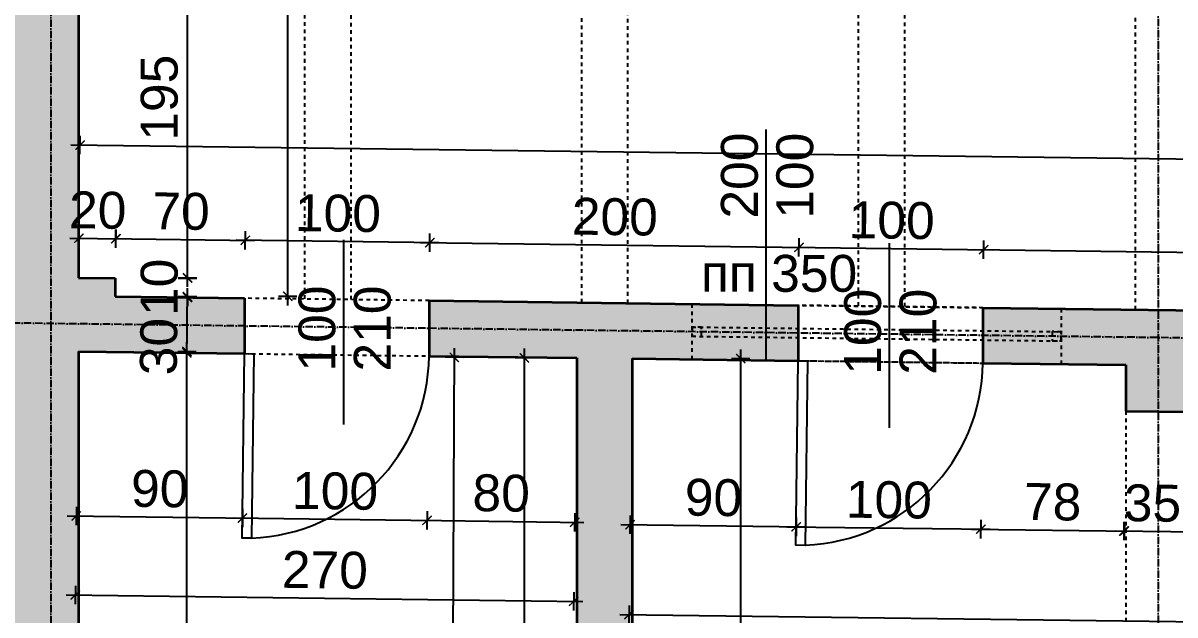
# Model space of a CAD drawing. Header units: inches. Extents: x -72385 to 39588, y -6525 to 66685.
# Drawn here: x -47170 to -46546, y 1686 to 2007 of the extents above; entities that cross this region are included whole.
import ezdxf

# ---------------------------------------------------------------- set-up
doc = ezdxf.new("R2010")
doc.units = ezdxf.units.IN
doc.header["$MEASUREMENT"] = 0
doc.linetypes.add('DashDot', pattern=[0.6, 0.4, -0.1, 0, -0.1])
doc.linetypes.add('Hidden', pattern=[0.4, 0.2, -0.2])
for name, color, linetype, lineweight in [('Врати', 251, 'Continuous', 25), ('Надписи врати', 252, 'Continuous', 25), ('Надписи коти вътрешни', 252, 'Continuous', 25), ('Надписи прозорци', 252, 'Continuous', 25), ('Оси', 252, 'DashDot', 25), ('Пунктир', 253, 'Hidden', 25), ('Разрезни линии', 7, 'Continuous', 35), ('Щрих стени', 254, 'Continuous', 25)]:
    doc.layers.add(name, color=color, linetype=linetype, lineweight=lineweight)
doc.styles.add('Arial Regular', font='arial.ttf')
doc.styles.get("Standard").update_dxf_attribs({"font": 'arial.ttf'})
doc.dimstyles.new('Annotative', dxfattribs={"dimscale": 0, "dimtxt": 20, "dimasz": 5, "dimexe": 5, "dimexo": 5, "dimgap": 5, "dimtad": 1, "dimdec": 0, "dimzin": 0, "dimdsep": 46, "dimtxsty": 'Standard', "dimblk": 'ARCHTICK', "dimcen": 5, "dimdle": 5, "dimadec": 0, "dimazin": 0, "dimtfac": 1, "dimtdec": 0, "dimtofl": 0, "dimtmove": 0, "dimatfit": 3, "dimldrblk": 'ARCHTICK', "dimfxl": 5, "dimfxlon": 1, "dimtolj": 1, "dimtzin": 0, "dimarcsym": 1})

# ---------------------------------------------------------------- blocks, each defined once
blk = doc.blocks.new('_ArchTick')
at = {"color": 0, "linetype": 'ByBlock', "const_width": 0.15}
blk.add_lwpolyline([(-0.5, -0.5), (0.5, 0.5)], dxfattribs=at)
blk = doc.blocks.new('*D1805')
at = {"layer": 'Defpoints', "color": 0, "ltscale": 50, "transparency": 16777216}
for p in [(-47139.84, 1828.98), (-47049.84, 1827.83), (-47050.97, 1738.78)]:
    blk.add_point(p, dxfattribs=at)
at = {"layer": 'Надписи коти вътрешни', "color": 0, "lineweight": -2, "ltscale": 50, "transparency": 16777216}
for p, q in [((-47140.91, 1744.92), (-47141.03, 1734.92)), ((-47050.91, 1743.77), (-47051.03, 1733.78)), ((-47145.97, 1739.98), (-47045.97, 1738.71))]:
    blk.add_line(p, q, dxfattribs=at)
at = {"layer": 'Надписи коти вътрешни', "color": 0, "lineweight": -2, "ltscale": 50, "transparency": 16777216, "xscale": 5, "yscale": 5, "zscale": 5}
for p, rotation in [((-47140.97, 1739.92), 179.2706286525485), ((-47050.97, 1738.78), 359.2706286525485)]:
    blk.add_blockref('_ArchTick', p, dxfattribs=dict(at, rotation=rotation))
at = {"layer": 'Надписи коти вътрешни', "color": 0, "ltscale": 50, "transparency": 16777216, "insert": (-47095.78, 1754.56), "char_height": 20, "attachment_point": 5, "rotation": 359.27063}
blk.add_mtext('\\A1;90', dxfattribs=at)
blk = doc.blocks.new('*D1806')
at = {"layer": 'Defpoints', "color": 0, "ltscale": 50, "transparency": 16777216}
for p in [(-47049.84, 1827.83), (-46949.84, 1826.56), (-46950.97, 1737.5)]:
    blk.add_point(p, dxfattribs=at)
at = {"layer": 'Надписи коти вътрешни', "color": 0, "lineweight": -2, "ltscale": 50, "transparency": 16777216}
for p, q in [((-47050.91, 1743.77), (-47051.03, 1733.78)), ((-46950.91, 1742.5), (-46951.03, 1732.5)), ((-47055.97, 1738.84), (-46945.97, 1737.44))]:
    blk.add_line(p, q, dxfattribs=at)
at = {"layer": 'Надписи коти вътрешни', "color": 0, "lineweight": -2, "ltscale": 50, "transparency": 16777216, "xscale": 5, "yscale": 5, "zscale": 5}
for p, rotation in [((-47050.97, 1738.78), 179.2706286525442), ((-46950.97, 1737.5), 359.2706286525442)]:
    blk.add_blockref('_ArchTick', p, dxfattribs=dict(at, rotation=rotation))
at = {"layer": 'Надписи коти вътрешни', "color": 0, "ltscale": 50, "transparency": 16777216, "insert": (-47000.78, 1753.35), "char_height": 20, "attachment_point": 5, "rotation": 359.27063}
blk.add_mtext('\\A1;100', dxfattribs=at)
blk = doc.blocks.new('*D1807')
at = {"layer": 'Defpoints', "color": 0, "ltscale": 50, "transparency": 16777216}
for p in [(-46949.85, 1826.56), (-46869.84, 1825.54), (-46870.97, 1736.48)]:
    blk.add_point(p, dxfattribs=at)
at = {"layer": 'Надписи коти вътрешни', "color": 0, "lineweight": -2, "ltscale": 50, "transparency": 16777216}
for p, q in [((-46950.92, 1742.5), (-46951.04, 1732.5)), ((-46870.91, 1741.48), (-46871.03, 1731.48)), ((-46955.98, 1737.57), (-46865.97, 1736.42))]:
    blk.add_line(p, q, dxfattribs=at)
at = {"layer": 'Надписи коти вътрешни', "color": 0, "lineweight": -2, "ltscale": 50, "transparency": 16777216, "xscale": 5, "yscale": 5, "zscale": 5}
for p, rotation in [((-46950.98, 1737.5), 179.2706286523662), ((-46870.97, 1736.48), 359.2706286523662)]:
    blk.add_blockref('_ArchTick', p, dxfattribs=dict(at, rotation=rotation))
at = {"layer": 'Надписи коти вътрешни', "color": 0, "ltscale": 50, "transparency": 16777216, "insert": (-46910.78, 1752.2), "char_height": 20, "attachment_point": 5, "rotation": 359.27063}
blk.add_mtext('\\A1;80', dxfattribs=at)
blk = doc.blocks.new('*D1808')
at = {"layer": 'Defpoints', "color": 0, "ltscale": 50, "transparency": 16777216}
for p in [(-47139.84, 1828.98), (-46869.84, 1825.54), (-46871.52, 1693.63)]:
    blk.add_point(p, dxfattribs=at)
at = {"layer": 'Надписи коти вътрешни', "color": 0, "lineweight": -2, "ltscale": 50, "transparency": 16777216}
for p, q in [((-47141.45, 1702.07), (-47141.58, 1692.07)), ((-46871.45, 1698.63), (-46871.58, 1688.63)), ((-47146.52, 1697.13), (-46866.52, 1693.57))]:
    blk.add_line(p, q, dxfattribs=at)
at = {"layer": 'Надписи коти вътрешни', "color": 0, "lineweight": -2, "ltscale": 50, "transparency": 16777216, "xscale": 5, "yscale": 5, "zscale": 5}
for p, rotation in [((-47141.52, 1697.07), 179.270628652547), ((-46871.52, 1693.63), 359.270628652547)]:
    blk.add_blockref('_ArchTick', p, dxfattribs=dict(at, rotation=rotation))
at = {"layer": 'Надписи коти вътрешни', "color": 0, "ltscale": 50, "transparency": 16777216, "insert": (-47006.32, 1710.56), "char_height": 20, "attachment_point": 5, "rotation": 359.27063}
blk.add_mtext('\\A1;270', dxfattribs=at)
blk = doc.blocks.new('*D1771')
at = {"layer": 'Defpoints', "color": 0, "ltscale": 50, "transparency": 16777216}
for p in [(-46839.84, 1825.16), (-46749.84, 1824.01), (-46750.98, 1734)]:
    blk.add_point(p, dxfattribs=at)
at = {"layer": 'Надписи коти вътрешни', "color": 0, "lineweight": -2, "ltscale": 50, "transparency": 16777216}
for p, q in [((-46845.98, 1735.21), (-46745.98, 1733.93)), ((-46840.92, 1740.14), (-46841.05, 1730.14)), ((-46750.92, 1739), (-46751.05, 1729))]:
    blk.add_line(p, q, dxfattribs=at)
at = {"layer": 'Надписи коти вътрешни', "color": 0, "lineweight": -2, "ltscale": 50, "transparency": 16777216, "xscale": 5, "yscale": 5, "zscale": 5}
for p, rotation in [((-46840.98, 1735.14), 179.2706286525463), ((-46750.98, 1734), 359.2706286525462)]:
    blk.add_blockref('_ArchTick', p, dxfattribs=dict(at, rotation=rotation))
at = {"layer": 'Надписи коти вътрешни', "color": 0, "ltscale": 50, "transparency": 16777216, "insert": (-46795.79, 1749.78), "char_height": 20, "attachment_point": 5, "rotation": 359.27063}
blk.add_mtext('\\A1;90', dxfattribs=at)
blk = doc.blocks.new('*D1772')
at = {"layer": 'Defpoints', "color": 0, "ltscale": 50, "transparency": 16777216}
for p in [(-46749.84, 1824.01), (-46649.84, 1822.74), (-46650.98, 1732.72)]:
    blk.add_point(p, dxfattribs=at)
at = {"layer": 'Надписи коти вътрешни', "color": 0, "lineweight": -2, "ltscale": 50, "transparency": 16777216}
for p, q in [((-46750.92, 1739), (-46751.05, 1729)), ((-46650.92, 1737.72), (-46651.05, 1727.72)), ((-46755.98, 1734.06), (-46645.98, 1732.66))]:
    blk.add_line(p, q, dxfattribs=at)
at = {"layer": 'Надписи коти вътрешни', "color": 0, "lineweight": -2, "ltscale": 50, "transparency": 16777216, "xscale": 5, "yscale": 5, "zscale": 5}
for p, rotation in [((-46750.98, 1734), 179.2706286525504), ((-46650.98, 1732.72), 359.2706286525504)]:
    blk.add_blockref('_ArchTick', p, dxfattribs=dict(at, rotation=rotation))
at = {"layer": 'Надписи коти вътрешни', "color": 0, "ltscale": 50, "transparency": 16777216, "insert": (-46700.79, 1748.57), "char_height": 20, "attachment_point": 5, "rotation": 359.27063}
blk.add_mtext('\\A1;100', dxfattribs=at)
blk = doc.blocks.new('*D1773')
at = {"layer": 'Defpoints', "color": 0, "ltscale": 50, "transparency": 16777216}
for p in [(-46649.84, 1822.74), (-46572.34, 1821.75), (-46573.48, 1731.74)]:
    blk.add_point(p, dxfattribs=at)
at = {"layer": 'Надписи коти вътрешни', "color": 0, "lineweight": -2, "ltscale": 50, "transparency": 16777216}
for p, q in [((-46650.92, 1737.72), (-46651.05, 1727.72)), ((-46573.42, 1736.74), (-46573.55, 1726.74)), ((-46655.98, 1732.79), (-46568.48, 1731.67))]:
    blk.add_line(p, q, dxfattribs=at)
at = {"layer": 'Надписи коти вътрешни', "color": 0, "lineweight": -2, "ltscale": 50, "transparency": 16777216, "xscale": 5, "yscale": 5, "zscale": 5}
for p, rotation in [((-46650.98, 1732.72), 179.2706286525475), ((-46573.48, 1731.74), 359.2706286525476)]:
    blk.add_blockref('_ArchTick', p, dxfattribs=dict(at, rotation=rotation))
at = {"layer": 'Надписи коти вътрешни', "color": 0, "ltscale": 50, "transparency": 16777216, "insert": (-46612.04, 1747.44), "char_height": 20, "attachment_point": 5, "rotation": 359.27063}
blk.add_mtext('\\A1;78', dxfattribs=at)
blk = doc.blocks.new('*D1774')
at = {"layer": 'Defpoints', "color": 0, "ltscale": 50, "transparency": 16777216}
for p in [(-46572.34, 1796.75), (-46537.27, 1796.3), (-46538.1, 1731.29)]:
    blk.add_point(p, dxfattribs=at)
at = {"layer": 'Надписи коти вътрешни', "color": 0, "lineweight": -2, "ltscale": 50, "transparency": 16777216}
for p, q in [((-46573.1, 1736.73), (-46573.23, 1726.73)), ((-46538.04, 1736.29), (-46538.17, 1726.29)), ((-46578.16, 1731.8), (-46533.1, 1731.22))]:
    blk.add_line(p, q, dxfattribs=at)
at = {"layer": 'Надписи коти вътрешни', "color": 0, "lineweight": -2, "ltscale": 50, "transparency": 16777216, "xscale": 5, "yscale": 5, "zscale": 5}
for p, rotation in [((-46573.17, 1731.73), 179.2706286525469), ((-46538.1, 1731.29), 359.2706286525469)]:
    blk.add_blockref('_ArchTick', p, dxfattribs=dict(at, rotation=rotation))
at = {"layer": 'Надписи коти вътрешни', "color": 0, "ltscale": 50, "transparency": 16777216, "insert": (-46557.94, 1746.76), "char_height": 20, "attachment_point": 5, "rotation": 359.27063}
blk.add_mtext('\\A1;35', dxfattribs=at)
blk = doc.blocks.new('*D8281')
at = {"layer": 'Defpoints', "color": 0, "ltscale": 50, "transparency": 16777216}
for p in [(-46839.84, 1825.16), (-45669.84, 1810.26), (-45671.6, 1671.52)]:
    blk.add_point(p, dxfattribs=at)
at = {"layer": 'Надписи коти вътрешни', "color": 0, "lineweight": -2, "ltscale": 50, "transparency": 16777216}
for p, q in [((-46841.54, 1691.42), (-46841.67, 1681.42)), ((-46846.6, 1686.48), (-45666.6, 1671.46)), ((-45671.54, 1676.52), (-45671.67, 1666.52))]:
    blk.add_line(p, q, dxfattribs=at)
at = {"layer": 'Надписи коти вътрешни', "color": 0, "lineweight": -2, "ltscale": 50, "transparency": 16777216, "xscale": 5, "yscale": 5, "zscale": 5}
for p, rotation in [((-46841.6, 1686.42), 179.2706286525473), ((-45671.6, 1671.52), 359.2706286525473)]:
    blk.add_blockref('_ArchTick', p, dxfattribs=dict(at, rotation=rotation))
at = {"layer": 'Надписи коти вътрешни', "color": 0, "ltscale": 50, "transparency": 16777216, "insert": (-46316.67, 1694.95), "char_height": 20, "attachment_point": 5, "rotation": 359.27063}
blk.add_mtext('\\A1;1170', dxfattribs=at)
blk = doc.blocks.new('*D1778')
at = {"layer": 'Defpoints', "color": 0, "ltscale": 50, "transparency": 16777216}
for p in [(-47139.84, 1828.98), (-47081.02, 1828.98), (-47140.16, 1271.44)]:
    blk.add_point(p, dxfattribs=at)
at = {"layer": 'Надписи коти вътрешни', "color": 0, "lineweight": -2, "ltscale": 50, "transparency": 16777216}
for p, q in [((-47086.02, 1828.98), (-47076.02, 1828.98)), ((-47081.02, 1266.44), (-47081.02, 1833.98)), ((-47086.02, 1271.44), (-47076.02, 1271.44))]:
    blk.add_line(p, q, dxfattribs=at)
at = {"layer": 'Надписи коти вътрешни', "color": 0, "lineweight": -2, "ltscale": 50, "transparency": 16777216, "xscale": 5, "yscale": 5, "zscale": 5}
for p, rotation in [((-47081.02, 1828.98), 90), ((-47081.02, 1271.44), 270)]:
    blk.add_blockref('_ArchTick', p, dxfattribs=dict(at, rotation=rotation))
at = {"layer": 'Надписи коти вътрешни', "color": 0, "ltscale": 50, "transparency": 16777216, "insert": (-47096.24, 1550.21), "char_height": 20, "attachment_point": 5, "rotation": 90}
blk.add_mtext('\\A1;558', dxfattribs=at)
blk = doc.blocks.new('*D1779')
at = {"layer": 'Defpoints', "color": 0, "ltscale": 50, "transparency": 16777216}
for p in [(-46898.16, 1825.54), (-46869.84, 1825.54), (-46869.84, 1257.99)]:
    blk.add_point(p, dxfattribs=at)
at = {"layer": 'Надписи коти вътрешни', "color": 0, "lineweight": -2, "ltscale": 50, "transparency": 16777216}
for p, q in [((-46898.16, 1252.99), (-46898.16, 1830.54)), ((-46893.16, 1825.54), (-46903.16, 1825.54)), ((-46893.16, 1257.99), (-46903.16, 1257.99))]:
    blk.add_line(p, q, dxfattribs=at)
at = {"layer": 'Надписи коти вътрешни', "color": 0, "lineweight": -2, "ltscale": 50, "transparency": 16777216, "xscale": 5, "yscale": 5, "zscale": 5}
for p, rotation in [((-46898.16, 1825.54), 90), ((-46898.16, 1257.99), 270)]:
    blk.add_blockref('_ArchTick', p, dxfattribs=dict(at, rotation=rotation))
at = {"layer": 'Надписи коти вътрешни', "color": 0, "ltscale": 50, "transparency": 16777216, "insert": (-46913.37, 1541.77), "char_height": 20, "attachment_point": 5, "rotation": 90}
blk.add_mtext('\\A1;568', dxfattribs=at)
blk = doc.blocks.new('*D1780')
at = {"layer": 'Defpoints', "color": 0, "ltscale": 50, "transparency": 16777216}
for p in [(-46936.2, 1825.83), (-46869.84, 1825.54), (-46872.34, 1258.03)]:
    blk.add_point(p, dxfattribs=at)
at = {"layer": 'Надписи коти вътрешни', "color": 0, "lineweight": -2, "ltscale": 50, "transparency": 16777216}
for p, q in [((-46938.72, 1253.32), (-46936.17, 1830.83)), ((-46931.2, 1825.81), (-46941.2, 1825.85)), ((-46933.7, 1258.3), (-46943.7, 1258.34))]:
    blk.add_line(p, q, dxfattribs=at)
at = {"layer": 'Надписи коти вътрешни', "color": 0, "lineweight": -2, "ltscale": 50, "transparency": 16777216, "xscale": 5, "yscale": 5, "zscale": 5}
for p, rotation in [((-46936.2, 1825.83), 89.74760361467345), ((-46938.7, 1258.32), 269.7476036146735)]:
    blk.add_blockref('_ArchTick', p, dxfattribs=dict(at, rotation=rotation))
at = {"layer": 'Надписи коти вътрешни', "color": 0, "ltscale": 50, "transparency": 16777216, "insert": (-46952.66, 1542.14), "char_height": 20, "attachment_point": 5, "rotation": 89.7476}
blk.add_mtext('\\A1;568', dxfattribs=at)
blk = doc.blocks.new('*D1781')
at = {"layer": 'Defpoints', "color": 0, "ltscale": 50, "transparency": 16777216}
for p in [(-46839.84, 1825.16), (-46781.02, 1825.16), (-46840.28, 1257.62)]:
    blk.add_point(p, dxfattribs=at)
at = {"layer": 'Надписи коти вътрешни', "color": 0, "lineweight": -2, "ltscale": 50, "transparency": 16777216}
for p, q in [((-46781.02, 1252.62), (-46781.02, 1830.16)), ((-46786.02, 1825.16), (-46776.02, 1825.16)), ((-46786.02, 1257.62), (-46776.02, 1257.62))]:
    blk.add_line(p, q, dxfattribs=at)
at = {"layer": 'Надписи коти вътрешни', "color": 0, "lineweight": -2, "ltscale": 50, "transparency": 16777216, "xscale": 5, "yscale": 5, "zscale": 5}
for p, rotation in [((-46781.02, 1825.16), 90), ((-46781.02, 1257.62), 270)]:
    blk.add_blockref('_ArchTick', p, dxfattribs=dict(at, rotation=rotation))
at = {"layer": 'Надписи коти вътрешни', "color": 0, "ltscale": 50, "transparency": 16777216, "insert": (-46796.24, 1541.39), "char_height": 20, "attachment_point": 5, "rotation": 90}
blk.add_mtext('\\A1;568', dxfattribs=at)
blk = doc.blocks.new('*D8030')
at = {"layer": 'Defpoints', "color": 0, "ltscale": 50, "transparency": 16777216}
for p in [(-47139.84, 2064), (-47080.71, 2064), (-47139.84, 1868.98)]:
    blk.add_point(p, dxfattribs=at)
at = {"layer": 'Надписи коти вътрешни', "color": 0, "lineweight": -2, "ltscale": 50, "transparency": 16777216}
for p, q in [((-47080.71, 1863.98), (-47080.71, 2069)), ((-47085.71, 2064), (-47075.71, 2064)), ((-47085.71, 1868.98), (-47075.71, 1868.98))]:
    blk.add_line(p, q, dxfattribs=at)
at = {"layer": 'Надписи коти вътрешни', "color": 0, "lineweight": -2, "ltscale": 50, "transparency": 16777216, "xscale": 5, "yscale": 5, "zscale": 5}
for p, rotation in [((-47080.71, 2064), 90), ((-47080.71, 1868.98), 270)]:
    blk.add_blockref('_ArchTick', p, dxfattribs=dict(at, rotation=rotation))
at = {"layer": 'Надписи коти вътрешни', "color": 0, "ltscale": 50, "transparency": 16777216, "insert": (-47095.93, 1966.49), "char_height": 20, "attachment_point": 5, "rotation": 90}
blk.add_mtext('\\A1;195', dxfattribs=at)
blk = doc.blocks.new('*D8029')
at = {"layer": 'Defpoints', "color": 0, "ltscale": 50, "transparency": 16777216}
for p in [(-47119.84, 1868.73), (-47119.96, 1858.73), (-47080.71, 1858.73)]:
    blk.add_point(p, dxfattribs=at)
at = {"layer": 'Надписи коти вътрешни', "color": 0, "lineweight": -2, "ltscale": 50, "transparency": 16777216}
for p, q in [((-47080.71, 1868.73), (-47080.71, 1873.73)), ((-47085.71, 1868.73), (-47075.71, 1868.73)), ((-47085.71, 1858.73), (-47075.71, 1858.73)), ((-47080.71, 1858.73), (-47080.71, 1853.73))]:
    blk.add_line(p, q, dxfattribs=at)
at = {"layer": 'Надписи коти вътрешни', "color": 0, "lineweight": -2, "ltscale": 50, "transparency": 16777216, "xscale": 5, "yscale": 5, "zscale": 5}
for p, rotation in [((-47080.71, 1868.73), 270), ((-47080.71, 1858.73), 90)]:
    blk.add_blockref('_ArchTick', p, dxfattribs=dict(at, rotation=rotation))
at = {"layer": 'Надписи коти вътрешни', "color": 0, "ltscale": 50, "transparency": 16777216, "insert": (-47095.93, 1863.73), "char_height": 20, "attachment_point": 5, "rotation": 90}
blk.add_mtext('\\A1;10', dxfattribs=at)
blk = doc.blocks.new('*D1864')
at = {"layer": 'Defpoints', "color": 0, "ltscale": 50, "transparency": 16777216}
for p in [(-47049.44, 1889.24), (-47119.84, 1858.72), (-47049.84, 1857.83)]:
    blk.add_point(p, dxfattribs=at)
at = {"layer": 'Надписи коти вътрешни', "color": 0, "lineweight": -2, "ltscale": 50, "transparency": 16777216}
for p, q in [((-47119.5, 1885.13), (-47119.37, 1895.13)), ((-47049.5, 1884.24), (-47049.37, 1894.24)), ((-47124.44, 1890.2), (-47044.44, 1889.18))]:
    blk.add_line(p, q, dxfattribs=at)
at = {"layer": 'Надписи коти вътрешни', "color": 0, "lineweight": -2, "ltscale": 50, "transparency": 16777216, "xscale": 5, "yscale": 5, "zscale": 5}
for p, rotation in [((-47119.44, 1890.13), 179.2706286525523), ((-47049.44, 1889.24), 359.2706286525522)]:
    blk.add_blockref('_ArchTick', p, dxfattribs=dict(at, rotation=rotation))
at = {"layer": 'Надписи коти вътрешни', "color": 0, "ltscale": 50, "transparency": 16777216, "insert": (-47084.24, 1904.9), "char_height": 20, "attachment_point": 5, "rotation": 359.27063}
blk.add_mtext('\\A1;70', dxfattribs=at)
blk = doc.blocks.new('*D1865')
at = {"layer": 'Defpoints', "color": 0, "ltscale": 50, "transparency": 16777216}
for p in [(-47119.56, 1890.14), (-47139.84, 1868.98), (-47119.84, 1868.73)]:
    blk.add_point(p, dxfattribs=at)
at = {"layer": 'Надписи коти вътрешни', "color": 0, "lineweight": -2, "ltscale": 50, "transparency": 16777216}
for p, q in [((-47139.63, 1885.39), (-47139.5, 1895.39)), ((-47119.63, 1885.14), (-47119.5, 1895.13)), ((-47144.56, 1890.45), (-47114.57, 1890.07))]:
    blk.add_line(p, q, dxfattribs=at)
at = {"layer": 'Надписи коти вътрешни', "color": 0, "lineweight": -2, "ltscale": 50, "transparency": 16777216, "xscale": 5, "yscale": 5, "zscale": 5}
for p, rotation in [((-47139.56, 1890.39), 179.2706286525564), ((-47119.56, 1890.14), 359.2706286525564)]:
    blk.add_blockref('_ArchTick', p, dxfattribs=dict(at, rotation=rotation))
at = {"layer": 'Надписи коти вътрешни', "color": 0, "ltscale": 50, "transparency": 16777216, "insert": (-47129.37, 1905.47), "char_height": 20, "attachment_point": 5, "rotation": 359.27063}
blk.add_mtext('\\A1;20', dxfattribs=at)
blk = doc.blocks.new('*D1866')
at = {"layer": 'Defpoints', "color": 0, "ltscale": 50, "transparency": 16777216}
for p in [(-47049.44, 1889.24), (-47049.84, 1857.83), (-46949.84, 1856.56)]:
    blk.add_point(p, dxfattribs=at)
at = {"layer": 'Надписи коти вътрешни', "color": 0, "lineweight": -2, "ltscale": 50, "transparency": 16777216}
for p, q in [((-47049.5, 1884.24), (-47049.37, 1894.24)), ((-46949.5, 1882.97), (-46949.37, 1892.97)), ((-46944.44, 1887.91), (-47054.44, 1889.31))]:
    blk.add_line(p, q, dxfattribs=at)
at = {"layer": 'Надписи коти вътрешни', "color": 0, "lineweight": -2, "ltscale": 50, "transparency": 16777216, "xscale": 5, "yscale": 5, "zscale": 5}
for p, rotation in [((-47049.44, 1889.24), 179.2706286525463), ((-46949.44, 1887.97), 359.2706286525462)]:
    blk.add_blockref('_ArchTick', p, dxfattribs=dict(at, rotation=rotation))
at = {"layer": 'Надписи коти вътрешни', "color": 0, "ltscale": 50, "transparency": 16777216, "insert": (-46999.24, 1903.82), "char_height": 20, "attachment_point": 5, "rotation": 359.27063}
blk.add_mtext('\\A1;100', dxfattribs=at)
blk = doc.blocks.new('*D1867')
at = {"layer": 'Defpoints', "color": 0, "ltscale": 50, "transparency": 16777216}
for p in [(-46749.44, 1885.42), (-46949.84, 1856.56), (-46749.84, 1854.01)]:
    blk.add_point(p, dxfattribs=at)
at = {"layer": 'Надписи коти вътрешни', "color": 0, "lineweight": -2, "ltscale": 50, "transparency": 16777216}
for p, q in [((-46949.5, 1882.97), (-46949.37, 1892.97)), ((-46954.44, 1888.03), (-46744.44, 1885.36)), ((-46749.5, 1880.42), (-46749.37, 1890.42))]:
    blk.add_line(p, q, dxfattribs=at)
at = {"layer": 'Надписи коти вътрешни', "color": 0, "lineweight": -2, "ltscale": 50, "transparency": 16777216, "xscale": 5, "yscale": 5, "zscale": 5}
for p, rotation in [((-46949.44, 1887.97), 179.2706286525463), ((-46749.44, 1885.42), 359.2706286525462)]:
    blk.add_blockref('_ArchTick', p, dxfattribs=dict(at, rotation=rotation))
at = {"layer": 'Надписи коти вътрешни', "color": 0, "ltscale": 50, "transparency": 16777216, "insert": (-46849.24, 1901.91), "char_height": 20, "attachment_point": 5, "rotation": 359.27063}
blk.add_mtext('\\A1;200', dxfattribs=at)
blk = doc.blocks.new('*D1868')
at = {"layer": 'Defpoints', "color": 0, "ltscale": 50, "transparency": 16777216}
for p in [(-46649.44, 1884.15), (-46749.84, 1854.01), (-46649.84, 1852.74)]:
    blk.add_point(p, dxfattribs=at)
at = {"layer": 'Надписи коти вътрешни', "color": 0, "lineweight": -2, "ltscale": 50, "transparency": 16777216}
for p, q in [((-46754.44, 1885.49), (-46644.44, 1884.09)), ((-46749.5, 1880.42), (-46749.37, 1890.42)), ((-46649.5, 1879.15), (-46649.37, 1889.15))]:
    blk.add_line(p, q, dxfattribs=at)
at = {"layer": 'Надписи коти вътрешни', "color": 0, "lineweight": -2, "ltscale": 50, "transparency": 16777216, "xscale": 5, "yscale": 5, "zscale": 5}
for p, rotation in [((-46749.44, 1885.42), 179.2706286525463), ((-46649.44, 1884.15), 359.2706286525462)]:
    blk.add_blockref('_ArchTick', p, dxfattribs=dict(at, rotation=rotation))
at = {"layer": 'Надписи коти вътрешни', "color": 0, "ltscale": 50, "transparency": 16777216, "insert": (-46699.24, 1900), "char_height": 20, "attachment_point": 5, "rotation": 359.27063}
blk.add_mtext('\\A1;100', dxfattribs=at)
blk = doc.blocks.new('*D8284')
at = {"layer": 'Defpoints', "color": 0, "ltscale": 50, "transparency": 16777216}
for p in [(-46149.44, 1877.78), (-46649.84, 1852.74), (-46149.84, 1846.38)]:
    blk.add_point(p, dxfattribs=at)
at = {"layer": 'Надписи коти вътрешни', "color": 0, "lineweight": -2, "ltscale": 50, "transparency": 16777216}
for p, q in [((-46649.5, 1879.15), (-46649.37, 1889.15)), ((-46654.44, 1884.21), (-46144.44, 1877.72)), ((-46149.5, 1872.79), (-46149.37, 1882.78))]:
    blk.add_line(p, q, dxfattribs=at)
at = {"layer": 'Надписи коти вътрешни', "color": 0, "lineweight": -2, "ltscale": 50, "transparency": 16777216, "xscale": 5, "yscale": 5, "zscale": 5}
for p, rotation in [((-46649.44, 1884.15), 179.2706286525471), ((-46149.44, 1877.78), 359.2706286525471)]:
    blk.add_blockref('_ArchTick', p, dxfattribs=dict(at, rotation=rotation))
at = {"layer": 'Надписи коти вътрешни', "color": 0, "ltscale": 50, "transparency": 16777216, "insert": (-46464.96, 1897.01), "char_height": 20, "attachment_point": 5, "rotation": 359.27063}
blk.add_mtext('\\A1;500', dxfattribs=at)
blk = doc.blocks.new('*D1875')
at = {"layer": 'Defpoints', "color": 0, "ltscale": 50, "transparency": 16777216}
for p in [(-45368.92, 1918.32), (-47139.84, 1868.98), (-45369.84, 1846.45)]:
    blk.add_point(p, dxfattribs=at)
at = {"layer": 'Надписи коти вътрешни', "color": 0, "lineweight": -2, "ltscale": 50, "transparency": 16777216}
for p, q in [((-47143.92, 1940.92), (-45363.92, 1918.26)), ((-47138.99, 1935.85), (-47138.86, 1945.85)), ((-45368.99, 1913.32), (-45368.86, 1923.32))]:
    blk.add_line(p, q, dxfattribs=at)
at = {"layer": 'Надписи коти вътрешни', "color": 0, "lineweight": -2, "ltscale": 50, "transparency": 16777216, "xscale": 5, "yscale": 5, "zscale": 5}
for p, rotation in [((-47138.92, 1940.85), 179.2706286525473), ((-45368.92, 1918.32), 359.2706286525473)]:
    blk.add_blockref('_ArchTick', p, dxfattribs=dict(at, rotation=rotation))
at = {"layer": 'Надписи коти вътрешни', "color": 0, "ltscale": 50, "transparency": 16777216, "insert": (-46253.73, 1944.8), "char_height": 20, "attachment_point": 5, "rotation": 359.27063}
blk.add_mtext('\\A1;1770', dxfattribs=at)
blk = doc.blocks.new('*D1854')
at = {"layer": 'Defpoints', "color": 0, "ltscale": 50, "transparency": 16777216}
for p in [(-47139.84, 2429.03), (-47026.03, 2428.94), (-47140.25, 1858.98)]:
    blk.add_point(p, dxfattribs=at)
at = {"layer": 'Надписи коти вътрешни', "color": 0, "lineweight": -2, "ltscale": 50, "transparency": 16777216}
for p, q in [((-47026.44, 1853.9), (-47026.03, 2433.94)), ((-47031.03, 2428.95), (-47021.03, 2428.94)), ((-47031.44, 1858.91), (-47021.44, 1858.9))]:
    blk.add_line(p, q, dxfattribs=at)
at = {"layer": 'Надписи коти вътрешни', "color": 0, "lineweight": -2, "ltscale": 50, "transparency": 16777216, "xscale": 5, "yscale": 5, "zscale": 5}
for p, rotation in [((-47026.03, 2428.94), 89.9589558169174), ((-47026.44, 1858.9), 269.9589558169174)]:
    blk.add_blockref('_ArchTick', p, dxfattribs=dict(at, rotation=rotation))
at = {"layer": 'Надписи коти вътрешни', "color": 0, "ltscale": 50, "transparency": 16777216, "insert": (-47041.44, 2143.93), "char_height": 20, "attachment_point": 5, "rotation": 89.95896}
blk.add_mtext('\\A1;570', dxfattribs=at)
blk = doc.blocks.new('*D8028')
at = {"layer": 'Defpoints', "color": 0, "ltscale": 10, "transparency": 16777216}
for p in [(-47094.46, 1858.4), (-47080.71, 1858.23), (-47094.84, 1828.4)]:
    blk.add_point(p, dxfattribs=at)
at = {"layer": 'Надписи коти вътрешни', "color": 0, "lineweight": -2, "ltscale": 10, "transparency": 16777216}
for p, q in [((-47081.16, 1823.23), (-47080.65, 1863.23)), ((-47085.71, 1858.29), (-47075.72, 1858.16)), ((-47086.1, 1828.29), (-47076.1, 1828.17))]:
    blk.add_line(p, q, dxfattribs=at)
at = {"layer": 'Надписи коти вътрешни', "color": 0, "lineweight": -2, "ltscale": 10, "transparency": 16777216, "xscale": 5, "yscale": 5, "zscale": 5}
for p, rotation in [((-47080.71, 1858.23), 89.27062865253538), ((-47081.1, 1828.23), 269.2706286525353)]:
    blk.add_blockref('_ArchTick', p, dxfattribs=dict(at, rotation=rotation))
at = {"layer": 'Надписи коти вътрешни', "color": 0, "ltscale": 10, "transparency": 16777216, "insert": (-47096.27, 1831.67), "char_height": 20, "attachment_point": 5, "rotation": 89.27063}
blk.add_mtext('\\A1;30', dxfattribs=at)

msp = doc.modelspace()

# ---------------------------------------------------------------- hatches: boundary and pattern name
at = {"layer": 'Щрих стени', "ltscale": 10}
h = msp.add_hatch(color=256, dxfattribs=at)
h.dxf.hatch_style = 1
h.paths.add_polyline_path([(-47202.34, 2224.8), (-47139.84, 2224.01), (-47139.84, 2429.03), (-47039.84, 2427.75), (-47039.84, 2457.75), (-47139.84, 2459.03), (-47139.84, 3016.57), (-47137.34, 3016.54), (-47137.34, 3061.54), (-47202.34, 3062.37)])
h.paths.add_polyline_path([(-46749.84, 2424.06), (-46749.84, 2454.06), (-46839.84, 2455.21), (-46839.84, 3022.75), (-46837.34, 3022.72), (-46837.34, 3057.73), (-46872.34, 3058.17), (-46872.34, 3023.17), (-46869.84, 3023.14), (-46869.84, 2455.59), (-46939.84, 2456.48), (-46939.84, 2426.48)])
h.paths.add_polyline_path([(-46539.84, 2421.39), (-46539.84, 3006.43), (-46537.34, 3006.4), (-46537.34, 3073.91), (-46572.34, 3074.35), (-46572.34, 3006.85), (-46569.84, 3006.82), (-46569.84, 2471.77), (-46589.84, 2472.03), (-46589.84, 2452.03), (-46649.84, 2452.79), (-46649.84, 2422.79)])
h.paths.add_polyline_path([(-46349.84, 2448.97), (-46349.84, 2814), (-46159.84, 2811.58), (-46159.84, 2446.55), (-46179.84, 2446.81), (-46179.84, 2416.8), (-46129.84, 2416.17), (-46129.84, 2841.2), (-46379.84, 2844.38), (-46379.84, 2419.35), (-46339.84, 2418.84), (-46339.84, 2448.84)])
h.paths.add_polyline_path([(-46379.84, 3004.4), (-46349.84, 3004.02), (-46349.84, 3071.52), (-46379.84, 3071.9)])
h.paths.add_polyline_path([(-46129.84, 3068.72), (-46159.84, 3069.1), (-46159.84, 3001.6), (-46129.84, 3001.21)])
h.paths.add_polyline_path([(-45937.34, 3066.27), (-45972.34, 3066.72), (-45972.34, 2999.21), (-45969.84, 2999.18), (-45969.84, 2414.13), (-45909.84, 2413.37), (-45909.84, 2443.37), (-45919.84, 2443.5), (-45919.84, 2463.5), (-45939.84, 2463.75), (-45939.84, 2563.76), (-45909.84, 2563.38), (-45909.84, 2578.38), (-45939.84, 2578.76), (-45939.84, 2668.77), (-45804.84, 2667.05), (-45804.84, 2577.04), (-45809.84, 2577.11), (-45809.84, 2562.11), (-45804.84, 2562.04), (-45804.84, 2442.03), (-45809.84, 2442.1), (-45809.84, 2412.09), (-45779.84, 2411.71), (-45779.84, 2441.71), (-45789.84, 2441.84), (-45789.84, 2666.86), (-45779.84, 2666.73), (-45779.84, 2681.73), (-45939.84, 2683.77), (-45939.84, 2998.8), (-45937.34, 2998.76)])
h.paths.add_polyline_path([(-45669.84, 2680.33), (-45679.84, 2680.46), (-45679.84, 2665.46), (-45669.84, 2665.33), (-45669.84, 2440.31), (-45679.84, 2440.44), (-45679.84, 2410.44), (-45549.84, 2408.78), (-45549.84, 2438.79), (-45639.84, 2439.93), (-45639.84, 3007.48), (-45637.34, 3007.45), (-45637.34, 3042.45), (-45672.34, 3042.89), (-45672.34, 3007.89), (-45669.84, 3007.86)])
h.paths.add_polyline_path([(-45449.84, 2437.51), (-45449.84, 2407.51), (-45369.84, 2406.49), (-45369.84, 2366.49), (-45339.84, 2366.11), (-45339.84, 2418.61), (-45319.84, 2418.36), (-45319.84, 2443.36), (-45339.84, 2443.61), (-45339.84, 2993.66), (-45337.34, 2993.63), (-45337.34, 3038.63), (-45372.34, 3039.08), (-45372.34, 2994.07), (-45369.84, 2994.04), (-45369.84, 2436.49)])
h.paths.add_polyline_path([(-45369.84, 1736.44), (-45429.84, 1737.2), (-45429.84, 1607.19), (-45369.84, 1606.43), (-45369.84, 1248.9), (-45372.34, 1248.93), (-45372.34, 1203.93), (-45337.34, 1203.48), (-45337.34, 1248.48), (-45339.84, 1248.52), (-45339.84, 1798.56), (-45319.84, 1798.31), (-45319.84, 1828.31), (-45339.84, 1828.56), (-45339.84, 1978.58), (-45314.84, 1978.26), (-45314.84, 1983.26), (-45339.84, 1983.58), (-45339.84, 2026.08), (-45369.84, 2026.46), (-45369.84, 1846.45), (-45389.84, 1846.7), (-45389.84, 1836.7), (-45449.84, 1837.46), (-45449.84, 1807.46), (-45369.84, 1806.44)])
h.paths.add_polyline_path([(-45669.84, 1242.72), (-45672.34, 1242.75), (-45672.34, 1207.75), (-45637.34, 1207.3), (-45637.34, 1242.3), (-45639.84, 1242.33), (-45639.84, 1809.88), (-45549.84, 1808.74), (-45549.84, 1838.74), (-46049.84, 1845.1), (-46049.84, 1815.1), (-45669.84, 1810.26)])
h.paths.add_polyline_path([(-46572.34, 1821.75), (-46572.34, 1796.75), (-46537.34, 1796.3), (-46537.34, 1821.31), (-46149.84, 1816.37), (-46149.84, 1846.38), (-46649.84, 1852.74), (-46649.84, 1822.74)])
h.paths.add_polyline_path([(-46839.84, 1825.16), (-46749.84, 1824.01), (-46749.84, 1854.01), (-46949.84, 1856.56), (-46949.84, 1826.56), (-46869.84, 1825.54), (-46869.84, 1257.99), (-46872.34, 1258.03), (-46872.34, 1223.02), (-46837.34, 1222.58), (-46837.34, 1257.58), (-46839.84, 1257.61)])
h.paths.add_polyline_path([(-47139.84, 1828.98), (-47049.84, 1827.83), (-47049.84, 1857.83), (-47119.84, 1858.72), (-47119.84, 1868.73), (-47139.84, 1868.98), (-47139.84, 2064), (-47202.34, 2064.79), (-47202.34, 1849.77), (-47212.34, 1849.9), (-47212.34, 1829.9), (-47202.34, 1829.77), (-47202.34, 1227.22), (-47137.34, 1226.4), (-47137.34, 1271.4), (-47139.84, 1271.43)])
h.paths.add_polyline_path([(-46537.34, 1218.76), (-46537.34, 1253.76), (-46572.34, 1254.21), (-46572.34, 1219.2)])
h.paths.add_polyline_path([(-46272.34, 1215.38), (-46237.34, 1214.94), (-46237.34, 1299.95), (-46272.34, 1300.39)])
h.paths.add_polyline_path([(-45972.34, 1246.57), (-45972.34, 1211.56), (-45937.34, 1211.12), (-45937.34, 1246.12)], flags=17)

# ---------------------------------------------------------------- linework, layer by layer
at = {"layer": 'Врати', "ltscale": 50}
for points in [[(-47049.84, 1827.83), (-47044.84, 1827.77), (-47046.11, 1727.78), (-47051.11, 1727.84)], [(-46749.84, 1824.01), (-46744.84, 1823.95), (-46746.11, 1723.96), (-46751.11, 1724.02)]]:
    msp.add_lwpolyline(points, close=True, dxfattribs=at)
for centre in [(-47049.84, 1827.83), (-46749.84, 1824.01)]:
    msp.add_arc(centre, 100, 272.13661, 359.27063, dxfattribs=at)
at = {"layer": 'Надписи врати', "ltscale": 50}
for p, q in [((-46996.13, 1789.47), (-46996.13, 1889.47)), ((-46700.49, 1787.72), (-46700.49, 1887.72))]:
    msp.add_line(p, q, dxfattribs=at)
at = {"layer": 'Надписи прозорци', "ltscale": 50}
msp.add_line((-46767.25, 1824.23), (-46767.25, 1949.3), dxfattribs=at)
at = {"layer": 'Оси', "ltscale": 10}
msp.add_line((-46554.84, 3436.66), (-46554.84, 836.45), dxfattribs=at)
for points in [[(-47134.84, 3444.04), (-47134.84, 3423.79), (-47154.84, 3424.04), (-47154.84, 864.34), (-47134.84, 864.09), (-47134.84, 843.83)], [(-39839.84, 1751.04), (-51384.84, 1898.02), (-51384.84, 2028.03), (-52699.84, 2044.77)]]:
    msp.add_lwpolyline(points, dxfattribs=at)
at = {"layer": 'Пунктир', "ltscale": 10}
for p, q in [((-47017.34, 2427.47), (-47017.34, 1857.42)), ((-46992.34, 2427.15), (-46992.34, 1857.1)), ((-46867.34, 2425.56), (-46867.34, 1855.51)), ((-46842.34, 2425.24), (-46842.34, 1855.19)), ((-46717.34, 2423.65), (-46717.34, 1853.6)), ((-46692.34, 2423.33), (-46692.34, 1853.28)), ((-46567.34, 2421.74), (-46567.34, 1851.69)), ((-46949.84, 1856.56), (-47049.84, 1857.83)), ((-46807.34, 1854.75), (-46607.34, 1852.2)), ((-46807.34, 1824.74), (-46807.34, 1854.75)), ((-46649.84, 1852.74), (-46749.84, 1854.01)), ((-46607.34, 1822.2), (-46607.34, 1852.2)), ((-46807.34, 1842.25), (-46607.34, 1839.7)), ((-46807.34, 1837.24), (-46607.34, 1834.7)), ((-47049.84, 1827.83), (-46949.85, 1826.56)), ((-46807.34, 1824.74), (-46607.34, 1822.2)), ((-46749.84, 1824.01), (-46649.84, 1822.74)), ((-46572.34, 1796.75), (-46572.34, 1254.21))]:
    msp.add_line(p, q, dxfattribs=at)
for points in [[(-46807.34, 1837.24), (-46802.34, 1837.18), (-46802.27, 1842.18), (-46807.27, 1842.24), (-46807.34, 1837.24)], [(-46612.4, 1834.77), (-46607.4, 1834.7), (-46607.34, 1839.7), (-46612.34, 1839.77), (-46612.4, 1834.77)]]:
    msp.add_lwpolyline(points, dxfattribs=at)
at = {"layer": 'Разрезни линии', "ltscale": 50}
for p, q in [((-47139.84, 2064), (-47139.84, 1868.98)), ((-47139.84, 1868.98), (-47119.84, 1868.73)), ((-47119.84, 1868.73), (-47119.84, 1858.72)), ((-47119.84, 1858.72), (-47049.84, 1857.83)), ((-47049.84, 1857.83), (-47049.84, 1827.83)), ((-46949.84, 1856.56), (-46749.84, 1854.01)), ((-46949.84, 1856.56), (-46949.84, 1826.56)), ((-46749.84, 1854.01), (-46749.84, 1824.01)), ((-46649.84, 1852.74), (-46149.84, 1846.38)), ((-46649.84, 1852.74), (-46649.84, 1822.74)), ((-47139.84, 1828.98), (-47139.84, 1271.43)), ((-47139.84, 1828.98), (-47049.84, 1827.83)), ((-46949.84, 1826.56), (-46869.84, 1825.54)), ((-46869.84, 1825.54), (-46869.84, 1257.99)), ((-46839.84, 1825.16), (-46839.84, 1257.61)), ((-46839.84, 1825.16), (-46749.84, 1824.01)), ((-46649.84, 1822.74), (-46572.34, 1821.75)), ((-46572.34, 1821.75), (-46572.34, 1796.75)), ((-46572.34, 1796.75), (-46537.34, 1796.3))]:
    msp.add_line(p, q, dxfattribs=at)

# ---------------------------------------------------------------- texts
at = {"layer": 'Надписи врати', "ltscale": 100, "char_height": 20, "width": 180.4891, "attachment_point": 1, "rotation": 90, "style": 'Arial Regular'}
for s, insert in [('100', (-47020.64, 1818.13)), ('210', (-46990.64, 1818.13)), ('100', (-46725, 1816.39)), ('210', (-46695, 1816.39))]:
    msp.add_mtext(s, dxfattribs=dict(at, insert=insert))
at = {"layer": 'Надписи прозорци', "ltscale": 100, "char_height": 20, "width": 180.4891, "attachment_point": 1, "rotation": 90, "style": 'Arial Regular'}
for s, insert in [('200', (-46791.76, 1901)), ('100', (-46761.76, 1900.92))]:
    msp.add_mtext(s, dxfattribs=dict(at, insert=insert))
at = {"layer": 'Надписи прозорци', "ltscale": 100, "insert": (-46802.56, 1881.34), "char_height": 20, "width": 180.4891, "attachment_point": 1, "style": 'Arial Regular'}
msp.add_mtext('пп 350', dxfattribs=at)

# ---------------------------------------------------------------- dimensions: what is measured, and where the dimension line sits
at = {"layer": 'Надписи коти вътрешни', "ltscale": 50}
for p1, p2, distance, picture, middle in [((-47140.25, 1858.98), (-47139.84, 2429.03), -113.81, '*D1854', (-47041.44, 2143.93)), ((-47139.84, 1868.98), (-45369.84, 1846.45), 71.88, '*D1875', (-46253.73, 1944.8)), ((-47119.84, 1858.72), (-47049.84, 1857.83), 31.41, '*D1864', (-47084.24, 1904.9)), ((-46949.84, 1856.56), (-47049.84, 1857.83), -31.41, '*D1866', (-46999.24, 1903.82)), ((-46949.84, 1856.56), (-46749.84, 1854.01), 31.41, '*D1867', (-46849.24, 1901.91)), ((-46749.84, 1854.01), (-46649.84, 1852.74), 31.41, '*D1868', (-46699.24, 1900)), ((-47139.84, 1828.98), (-46869.84, 1825.54), -131.92, '*D1808', (-47006.32, 1710.56)), ((-47139.84, 1828.98), (-47049.84, 1827.83), -89.06, '*D1805', (-47095.78, 1754.56)), ((-46872.34, 1258.03), (-46869.84, 1825.54), 66.36, '*D1780', (-46952.66, 1542.14)), ((-47049.84, 1827.83), (-46949.84, 1826.56), -89.06, '*D1806', (-47000.78, 1753.35)), ((-46949.85, 1826.56), (-46869.84, 1825.54), -89.06, '*D1807', (-46910.78, 1752.2)), ((-46839.84, 1825.16), (-46749.84, 1824.01), -90.02, '*D1771', (-46795.79, 1749.78)), ((-46749.84, 1824.01), (-46649.84, 1822.74), -90.02, '*D1772', (-46700.79, 1748.57)), ((-46649.84, 1822.74), (-46572.34, 1821.75), -90.02, '*D1773', (-46612.04, 1747.44))]:
    dim = msp.add_aligned_dim(p1=p1, p2=p2, distance=distance, dimstyle='Annotative', override={"dimscale": 0, "dimtix": 0, "dimtofl": 0, "dimtmove": 0, "dimatfit": 3}, dxfattribs=at)
    dim.commit()
    dim.dimension.update_dxf_attribs({"geometry": picture, "text_midpoint": middle})
for base, p1, p2, picture, middle in [((-47080.71, 2064), (-47139.84, 1868.98), (-47139.84, 2064), '*D8030', (-47095.93, 1966.49)), ((-47081.02, 1828.98), (-47140.16, 1271.44), (-47139.84, 1828.98), '*D1778', (-47096.24, 1550.21)), ((-46898.16, 1825.54), (-46869.84, 1257.99), (-46869.84, 1825.54), '*D1779', (-46913.37, 1541.77)), ((-46781.02, 1825.16), (-46840.28, 1257.62), (-46839.84, 1825.16), '*D1781', (-46796.24, 1541.39))]:
    dim = msp.add_linear_dim(base=base, p1=p1, p2=p2, angle=90, dimstyle='Annotative', override={"dimscale": 0, "dimtix": 0, "dimtofl": 0, "dimtmove": 0, "dimatfit": 3}, dxfattribs=at)
    dim.commit()
    dim.dimension.update_dxf_attribs({"geometry": picture, "text_midpoint": middle})
for base, p1, p2, angle, picture, middle, dimtype in [((-47119.56, 1890.14), (-47139.84, 1868.98), (-47119.84, 1868.73), 359.27063, '*D1865', (-47129.56, 1890.26), 129), ((-46149.44, 1877.78), (-46649.84, 1852.74), (-46149.84, 1846.38), 359.27063, '*D8284', (-46465.15, 1881.8), 129), ((-47080.71, 1858.73), (-47119.84, 1868.73), (-47119.96, 1858.73), 90, '*D8029', (-47080.71, 1863.73), 128), ((-45671.6, 1671.52), (-46839.84, 1825.16), (-45669.84, 1810.26), 359.27063, '*D8281', (-46316.87, 1679.74), 129), ((-46538.1, 1731.29), (-46572.34, 1796.75), (-46537.27, 1796.3), 359.27063, '*D1774', (-46558.13, 1731.54), 129)]:
    dim = msp.add_linear_dim(base=base, p1=p1, p2=p2, angle=angle, dimstyle='Annotative', override={"dimscale": 0, "dimtix": 0, "dimtofl": 0, "dimtmove": 0, "dimatfit": 3}, dxfattribs=at)
    dim.commit()
    dim.dimension.update_dxf_attribs({"geometry": picture, "text_midpoint": middle, "dimtype": dimtype})
at = {"layer": 'Надписи коти вътрешни', "ltscale": 10}
dim = msp.add_linear_dim(base=(-47080.71, 1858.23), p1=(-47094.84, 1828.4), p2=(-47094.46, 1858.4), angle=89.27063, dimstyle='Annotative', override={"dimscale": 0, "dimtix": 0, "dimtofl": 0, "dimtmove": 0, "dimatfit": 3}, dxfattribs=at)
dim.commit()
dim.dimension.update_dxf_attribs({"geometry": '*D8028', "text_midpoint": (-47081.06, 1831.48), "dimtype": 129})

doc.saveas('drawing.dxf')
